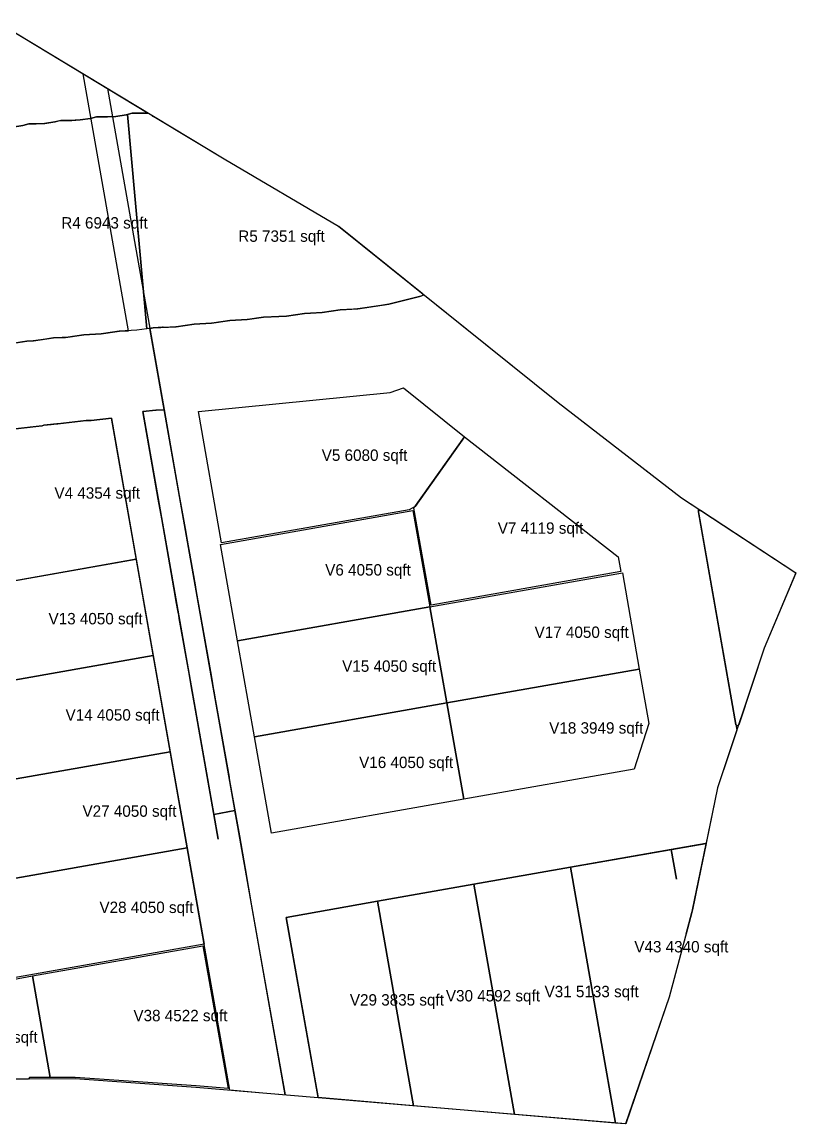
# Model space of a CAD drawing. Header units: metres. Extents: x 0 to 464, y -551 to 0.
# Drawn here: x 355.8 to 464.4, y -209.6 to -54.9 of the extents above; entities that cross this region are included whole.
import ezdxf

# ---------------------------------------------------------------- set-up
doc = ezdxf.new("R2010")
doc.units = ezdxf.units.M
for name, color, linetype in [('COLONY', 3, 'Continuous'), ('CORNERS', 52, 'Continuous'), ('MEDIANS', 94, 'Continuous'), ('PLOTS', 1, 'Continuous'), ('PROMENADE', 62, 'Continuous'), ('ROADS', 8, 'Continuous'), ('TEXT', 7, 'Continuous')]:
    doc.layers.add(name, color=color, linetype=linetype)

msp = doc.modelspace()

# ---------------------------------------------------------------- linework, layer by layer
at = {"layer": 'COLONY'}
msp.add_lwpolyline([(352.37, -54.94), (384.19, -74.16), (400.25, -83.6), (431.09, -108.36), (448.39, -121.73), (464.45, -132.24), (460.01, -142.83), (453.45, -162.43), (449.83, -179.95), (446.64, -191.8), (440.55, -209.62), (380.23, -204.48), (363.26, -203.28), (343.39, -203.37)], dxfattribs=at)
at = {"layer": 'CORNERS'}
msp.add_lwpolyline([(450.76, -123.67), (450.76, -123.66), (450.76, -123.65), (450.76, -123.64), (450.76, -123.63), (450.76, -123.62), (450.76, -123.61), (450.76, -123.6), (450.77, -123.59), (450.77, -123.58), (450.77, -123.57), (450.78, -123.57), (450.78, -123.56), (450.78, -123.55), (450.79, -123.54), (450.79, -123.53), (450.8, -123.52), (450.81, -123.52), (450.81, -123.51), (450.82, -123.5), (450.83, -123.5), (450.84, -123.49), (450.84, -123.48), (450.85, -123.48), (450.86, -123.47), (450.87, -123.47), (450.88, -123.47), (450.89, -123.46), (450.89, -123.46), (450.9, -123.46), (450.91, -123.45), (450.92, -123.45), (450.93, -123.45), (450.94, -123.45), (450.95, -123.45), (450.96, -123.45), (450.97, -123.45), (450.98, -123.45), (450.99, -123.45), (451, -123.45), (451.01, -123.46), (451.02, -123.46), (451.03, -123.46), (451.04, -123.47), (451.05, -123.47), (451.05, -123.47), (451.06, -123.48), (451.07, -123.48), (464.31, -132.15), (464.31, -132.15), (464.32, -132.16), (464.33, -132.16), (464.34, -132.17), (464.34, -132.18), (464.35, -132.18), (464.36, -132.19), (464.36, -132.2), (464.37, -132.21), (464.37, -132.22), (464.38, -132.23), (464.38, -132.23), (464.39, -132.24), (464.39, -132.25), (464.39, -132.26), (464.4, -132.27), (464.4, -132.28), (464.4, -132.29), (464.4, -132.3), (464.4, -132.31), (464.4, -132.32), (464.4, -132.33), (464.4, -132.34), (464.4, -132.35), (464.4, -132.36), (464.39, -132.37), (464.39, -132.38), (464.39, -132.39), (464.38, -132.4), (460.01, -142.83), (460.01, -142.83), (460.01, -142.83), (460.01, -142.83), (456.41, -153.58), (456.41, -153.59), (456.4, -153.6), (456.4, -153.61), (456.4, -153.62), (456.39, -153.62), (456.39, -153.63), (456.38, -153.64), (456.37, -153.65), (456.37, -153.66), (456.36, -153.66), (456.35, -153.67), (456.35, -153.68), (456.34, -153.68), (456.33, -153.69), (456.32, -153.69), (456.31, -153.7), (456.31, -153.7), (456.3, -153.71), (456.29, -153.71), (456.28, -153.71), (456.27, -153.72), (456.26, -153.72), (456.25, -153.72), (456.24, -153.72), (456.23, -153.72), (456.22, -153.72), (456.21, -153.72), (456.2, -153.72), (456.19, -153.72), (456.18, -153.72), (456.17, -153.72), (456.16, -153.71), (456.15, -153.71), (456.14, -153.71), (456.14, -153.7), (456.13, -153.7), (456.12, -153.69), (456.11, -153.69), (456.1, -153.68), (456.09, -153.68), (456.09, -153.67), (456.08, -153.66), (456.07, -153.66), (456.07, -153.65), (456.06, -153.64), (456.05, -153.63), (456.05, -153.62), (456.04, -153.62), (456.04, -153.61), (456.04, -153.6), (456.03, -153.59), (456.03, -153.58), (456.03, -153.57), (456.02, -153.56), (456.02, -153.55), (450.76, -123.69), (450.76, -123.68), (450.76, -123.67)], close=True, dxfattribs=at)
at = {"layer": 'MEDIANS'}
msp.add_lwpolyline([(382.08, -162.43), (380.02, -150.74), (379.7, -148.92), (379.21, -146.16), (377.89, -138.66), (377.8, -138.18), (377.73, -137.78), (377.47, -136.31), (377.31, -135.42), (375.42, -124.67), (374.93, -121.91), (372.77, -109.61), (374.6, -109.41), (374.63, -109.41), (375.69, -109.36), (375.76, -109.35), (377.89, -121.39), (378.8, -126.57), (378.91, -127.17), (380.1, -133.94), (380.27, -134.89), (382.25, -146.13), (382.48, -147.45), (382.65, -148.4), (382.74, -148.88), (382.97, -150.22), (384.87, -160.96), (384.9, -161.14), (385.36, -163.73), (386.32, -169.19), (385.69, -165.63), (382.73, -166.16), (383.34, -169.62), (382.08, -162.43)], close=True, dxfattribs=at)
at = {"layer": 'PLOTS'}
for points in [[(354.49, -69.68), (355.92, -69.46), (355.93, -69.46), (355.94, -69.46), (356.44, -69.33), (356.75, -69.25), (356.76, -69.25), (356.77, -69.25), (357.49, -69.25), (357.5, -69.25), (357.51, -69.25), (357.79, -69.24), (358.95, -69.18), (358.97, -69.18), (358.99, -69.18), (360.42, -68.96), (360.43, -68.96), (360.44, -68.96), (360.94, -68.83), (361.25, -68.75), (361.26, -68.75), (361.27, -68.75), (362.49, -68.75), (362.5, -68.75), (362.51, -68.75), (362.79, -68.74), (363.95, -68.68), (363.97, -68.68), (363.99, -68.68), (365.42, -68.46), (365.43, -68.46), (365.44, -68.46), (365.94, -68.33), (366.25, -68.25), (366.26, -68.25), (366.27, -68.25), (367.49, -68.25), (367.5, -68.25), (367.51, -68.25), (367.79, -68.24), (368.95, -68.18), (368.97, -68.18), (368.99, -68.18), (370.42, -67.96), (370.43, -67.96), (370.44, -67.96), (370.61, -67.92), (373.31, -98.01), (371.94, -98.21), (371.92, -98.21), (369.49, -98.33), (369.48, -98.33), (369.47, -98.33), (366.94, -98.71), (366.92, -98.71), (364.49, -98.83), (364.48, -98.83), (364.47, -98.83), (361.94, -99.21), (361.92, -99.21), (361.46, -99.23), (360.25, -99.29), (360.23, -99.29), (360.21, -99.29), (359.11, -99.46), (357.44, -99.71), (357.42, -99.71), (357.38, -99.71), (357.36, -99.71), (356.49, -99.76), (356.48, -99.76), (356.47, -99.76), (354.43, -100.06)], [(354.88, -112.05), (358.15, -111.67), (358.63, -111.61), (358.88, -111.55), (358.88, -111.55), (358.88, -111.55), (359.88, -111.43), (360.68, -111.34), (360.68, -111.34), (360.68, -111.34), (360.85, -111.33), (360.85, -111.33), (360.86, -111.33), (364.82, -110.89), (364.82, -110.89), (364.82, -110.89), (365.51, -110.85), (368.36, -110.55), (368.36, -110.58), (371.85, -130.35), (371.85, -130.35), (371.85, -130.35), (371.85, -130.35), (371.85, -130.35), (352.64, -133.74)], [(354.54, -189.32), (357.26, -188.84), (359.78, -203.1), (356.86, -203.11), (356.73, -203.31), (343.58, -203.37)]]:
    msp.add_lwpolyline(points, dxfattribs=at)
for points in [[(370.94, -67.83), (371.25, -67.75), (371.26, -67.75), (371.27, -67.75), (372.99, -67.75), (373, -67.75), (373.01, -67.75), (373.53, -67.72), (374.01, -68.01), (374.02, -68.02), (374.03, -68.04), (374.05, -68.07), (374.07, -68.09), (374.09, -68.11), (374.11, -68.13), (374.14, -68.14), (374.16, -68.16), (374.19, -68.17), (374.22, -68.17), (374.24, -68.18), (374.24, -68.18), (374.26, -68.18), (374.27, -68.18), (374.28, -68.18), (374.29, -68.19), (374.3, -68.19), (374.31, -68.19), (374.32, -68.2), (374.33, -68.2), (374.33, -68.21), (379.85, -71.54), (384.19, -74.16), (400.23, -83.59), (400.24, -83.6), (400.26, -83.61), (400.27, -83.61), (411.98, -93.02), (411.99, -93.03), (412, -93.03), (412.01, -93.04), (412.01, -93.04), (412.02, -93.06), (412.02, -93.06), (412.03, -93.07), (412.03, -93.08), (412.04, -93.09), (412.04, -93.09), (412.05, -93.11), (412.05, -93.11), (412.05, -93.12), (412.05, -93.13), (412.06, -93.14), (412.06, -93.15), (412.06, -93.16), (412.06, -93.17), (412.06, -93.18), (412.06, -93.19), (412.06, -93.2), (412.06, -93.21), (412.06, -93.22), (412.06, -93.22), (412.05, -93.24), (412.05, -93.24), (412.05, -93.26), (412.04, -93.26), (412.04, -93.27), (412.04, -93.28), (412.03, -93.29), (412.02, -93.29), (412.02, -93.31), (412.01, -93.31), (412, -93.32), (412, -93.32), (411.99, -93.33), (411.98, -93.34), (411.97, -93.34), (411.97, -93.35), (411.96, -93.35), (411.95, -93.36), (411.94, -93.36), (411.93, -93.37), (411.92, -93.37), (411.67, -93.46), (411.62, -93.48), (411.62, -93.48), (411.6, -93.48), (411.6, -93.48), (407.32, -94.56), (407.32, -94.56), (407.3, -94.56), (407.3, -94.56), (406.16, -94.73), (402.94, -95.21), (402.94, -95.21), (402.92, -95.21), (402.92, -95.21), (402.36, -95.24), (400.49, -95.33), (400.48, -95.33), (400.47, -95.33), (397.94, -95.71), (397.94, -95.71), (397.92, -95.71), (397.92, -95.71), (395.49, -95.83), (395.48, -95.83), (395.47, -95.83), (392.94, -96.21), (392.94, -96.21), (392.92, -96.21), (392.92, -96.21), (389.74, -96.37), (389.73, -96.37), (389.72, -96.37), (387.44, -96.71), (387.44, -96.71), (387.42, -96.71), (387.42, -96.71), (384.99, -96.83), (384.98, -96.83), (384.97, -96.83), (382.44, -97.21), (382.44, -97.21), (382.42, -97.21), (382.42, -97.21), (379.99, -97.33), (379.98, -97.33), (379.97, -97.33), (377.44, -97.71), (377.44, -97.71), (377.42, -97.71), (377.42, -97.71), (375.7, -97.8), (375.69, -97.8), (375.68, -97.8), (375.67, -97.8), (375.67, -97.8), (375.64, -97.79), (375.64, -97.79), (375.63, -97.79), (375.6, -97.79), (375.57, -97.79), (375.54, -97.79), (375.51, -97.8), (375.5, -97.81), (375.49, -97.81), (374.94, -97.83), (374.24, -97.87), (374.23, -97.87), (374.22, -97.87), (373.31, -98.01), (370.61, -67.92), (370.94, -67.83)], [(417.92, -113.17), (417.91, -113.18), (411.01, -122.95), (410.15, -123.4), (383.83, -128.04), (380.58, -109.59), (407.47, -106.92), (409.37, -106.31), (417.92, -113.17)], [(439.48, -130.01), (439.85, -132.09), (413.23, -136.78), (410.83, -123.2), (417.92, -113.17), (439.48, -130.01)], [(383.67, -128.27), (410.68, -123.51), (413.07, -137.01), (386.05, -141.78), (383.67, -128.27)], [(344.84, -135.12), (371.85, -130.35), (374.23, -143.86), (347.22, -148.62), (344.84, -135.12)], [(413.07, -137.01), (440.08, -132.25), (442.46, -145.76), (415.45, -150.52), (413.07, -137.01)], [(386.05, -141.78), (413.07, -137.01), (415.45, -150.52), (388.43, -155.29), (386.05, -141.78)], [(347.22, -148.62), (374.23, -143.86), (376.61, -157.37), (349.6, -162.13), (347.22, -148.62)], [(443.81, -153.41), (441.75, -159.81), (417.83, -164.03), (415.45, -150.52), (442.46, -145.76), (443.81, -153.41)], [(388.43, -155.29), (415.45, -150.52), (417.83, -164.03), (390.81, -168.79), (388.43, -155.29)], [(349.6, -162.13), (376.61, -157.37), (379, -170.88), (351.98, -175.64), (349.6, -162.13)], [(351.98, -175.64), (379, -170.88), (381.38, -184.38), (354.36, -189.15), (351.98, -175.64)], [(451.83, -170.27), (451.83, -170.27), (449.83, -179.95), (449.83, -179.95), (446.64, -191.8), (440.53, -209.62), (439.14, -209.5), (432.81, -173.57), (451.83, -170.27)], [(432.81, -173.57), (439.14, -209.5), (424.95, -208.29), (419.25, -175.96), (432.81, -173.57)], [(419.25, -175.96), (424.95, -208.29), (410.77, -207.08), (405.7, -178.35), (419.25, -175.96)], [(405.7, -178.35), (410.77, -207.08), (397.37, -205.92), (392.91, -180.66), (405.7, -178.35)], [(357.26, -188.84), (381.21, -184.62), (384.75, -204.66), (380.25, -204.28), (363.27, -203.08), (363.27, -203.08), (363.27, -203.08), (363.26, -203.08), (359.78, -203.1), (357.26, -188.84)]]:
    msp.add_lwpolyline(points, close=True, dxfattribs=at)
at = {"layer": 'PROMENADE'}
msp.add_lwpolyline([(352.37, -54.94), (373.54, -67.72), (373, -67.75), (371.26, -67.75), (370.43, -67.96), (368.97, -68.18), (367.5, -68.25), (366.26, -68.25), (365.43, -68.46), (363.97, -68.68), (362.5, -68.75), (361.26, -68.75), (360.43, -68.96), (358.97, -69.18), (357.5, -69.25), (356.76, -69.25), (355.93, -69.46), (354.47, -69.68)], dxfattribs=at)
at = {"layer": 'ROADS'}
msp.add_lwpolyline([(353.43, -100.21), (356.48, -99.76), (357.43, -99.71), (360.23, -99.29), (361.93, -99.21), (364.48, -98.83), (366.93, -98.71), (369.48, -98.33), (370.77, -98.27), (364.41, -62.21), (367.81, -64.27), (375.76, -109.35), (375.69, -109.36), (374.63, -109.41), (374.6, -109.41), (372.77, -109.61), (382.73, -166.16), (385.69, -165.63), (386.32, -169.19), (387.13, -173.77), (388.04, -178.98), (389.63, -187.97), (389.63, -187.97), (392.73, -205.54), (392.73, -205.54), (373.75, -97.94), (374.23, -97.87), (377.43, -97.71), (379.98, -97.33), (382.43, -97.21), (384.98, -96.83), (387.43, -96.71), (389.73, -96.37), (392.93, -96.21), (395.48, -95.83), (397.93, -95.71), (400.48, -95.33), (402.93, -95.21), (407.31, -94.56), (411.61, -93.48), (412.26, -93.25), (412.32, -93.3), (412.33, -93.3), (412.79, -93.67), (418.27, -98.07), (431.09, -108.36), (436.63, -112.64), (436.63, -112.64), (448.39, -121.73), (450.68, -123.23), (456.16, -154.33), (455.13, -157.41), (455.13, -157.41), (455.13, -157.41), (453.45, -162.43), (449.91, -179.58), (451.83, -170.29), (451.83, -170.28), (451.83, -170.28), (451.83, -170.28), (451.83, -170.27), (451.83, -170.27), (451.82, -170.26), (451.82, -170.26), (451.82, -170.25), (451.82, -170.25), (451.81, -170.24), (451.81, -170.24), (451.81, -170.24), (451.8, -170.24), (451.8, -170.23), (451.79, -170.23), (451.79, -170.23), (451.78, -170.23), (451.78, -170.23), (451.77, -170.23), (451.77, -170.23), (446.94, -171.08), (447.67, -175.25), (446.94, -171.11), (432.81, -173.56), (432.81, -173.56), (432.81, -173.56), (419.25, -175.95), (419.25, -175.95), (419.25, -175.95), (405.7, -178.34), (405.7, -178.34), (405.7, -178.34), (392.91, -180.65), (392.9, -180.65), (392.9, -180.65), (392.9, -180.65), (397.36, -205.94), (389.63, -205.28), (384.99, -204.89), (368.36, -110.55), (365.51, -110.85), (364.82, -110.89), (360.86, -111.33), (360.68, -111.34), (358.88, -111.55), (358.63, -111.61), (354.88, -112.05)], dxfattribs=at)
for points in [[(449.83, -179.95), (449.83, -179.95), (449.03, -182.95), (449.03, -182.93), (449.83, -179.95), (449.83, -179.95)], [(449.91, -179.58), (449.83, -179.95), (449.83, -179.95), (449.91, -179.58)]]:
    msp.add_lwpolyline(points, close=True, dxfattribs=at)

# ---------------------------------------------------------------- texts
at = {"layer": 'TEXT'}
for s, p in [('R4 6943 sqft', (361.32, -83.93)), ('R5 7351 sqft', (386.17, -85.79)), ('V5 6080 sqft', (397.88, -116.54)), ('V4 4354 sqft', (360.36, -121.85)), ('V7 4119 sqft', (422.59, -126.77)), ('V6 4050 sqft', (398.37, -132.64)), ('V13 4050 sqft', (359.53, -139.49)), ('V17 4050 sqft', (427.76, -141.39)), ('V15 4050 sqft', (400.75, -146.15)), ('V14 4050 sqft', (361.92, -153)), ('V18 3949 sqft', (429.81, -154.83)), ('V16 4050 sqft', (403.13, -159.66)), ('V27 4050 sqft', (364.3, -166.5)), ('V28 4050 sqft', (366.68, -180.01)), ('V43 4340 sqft', (441.76, -185.54)), ('V31 5133 sqft', (429.16, -191.83)), ('V29 3835 sqft', (401.83, -193)), ('V30 4592 sqft', (415.31, -192.42)), ('V38 4522 sqft', (371.45, -195.2)), ('V37 4181 sqft', (344.79, -198.22))]:
    msp.add_text(s, height=1.6, dxfattribs=at).set_placement(p)

doc.saveas('drawing.dxf')
